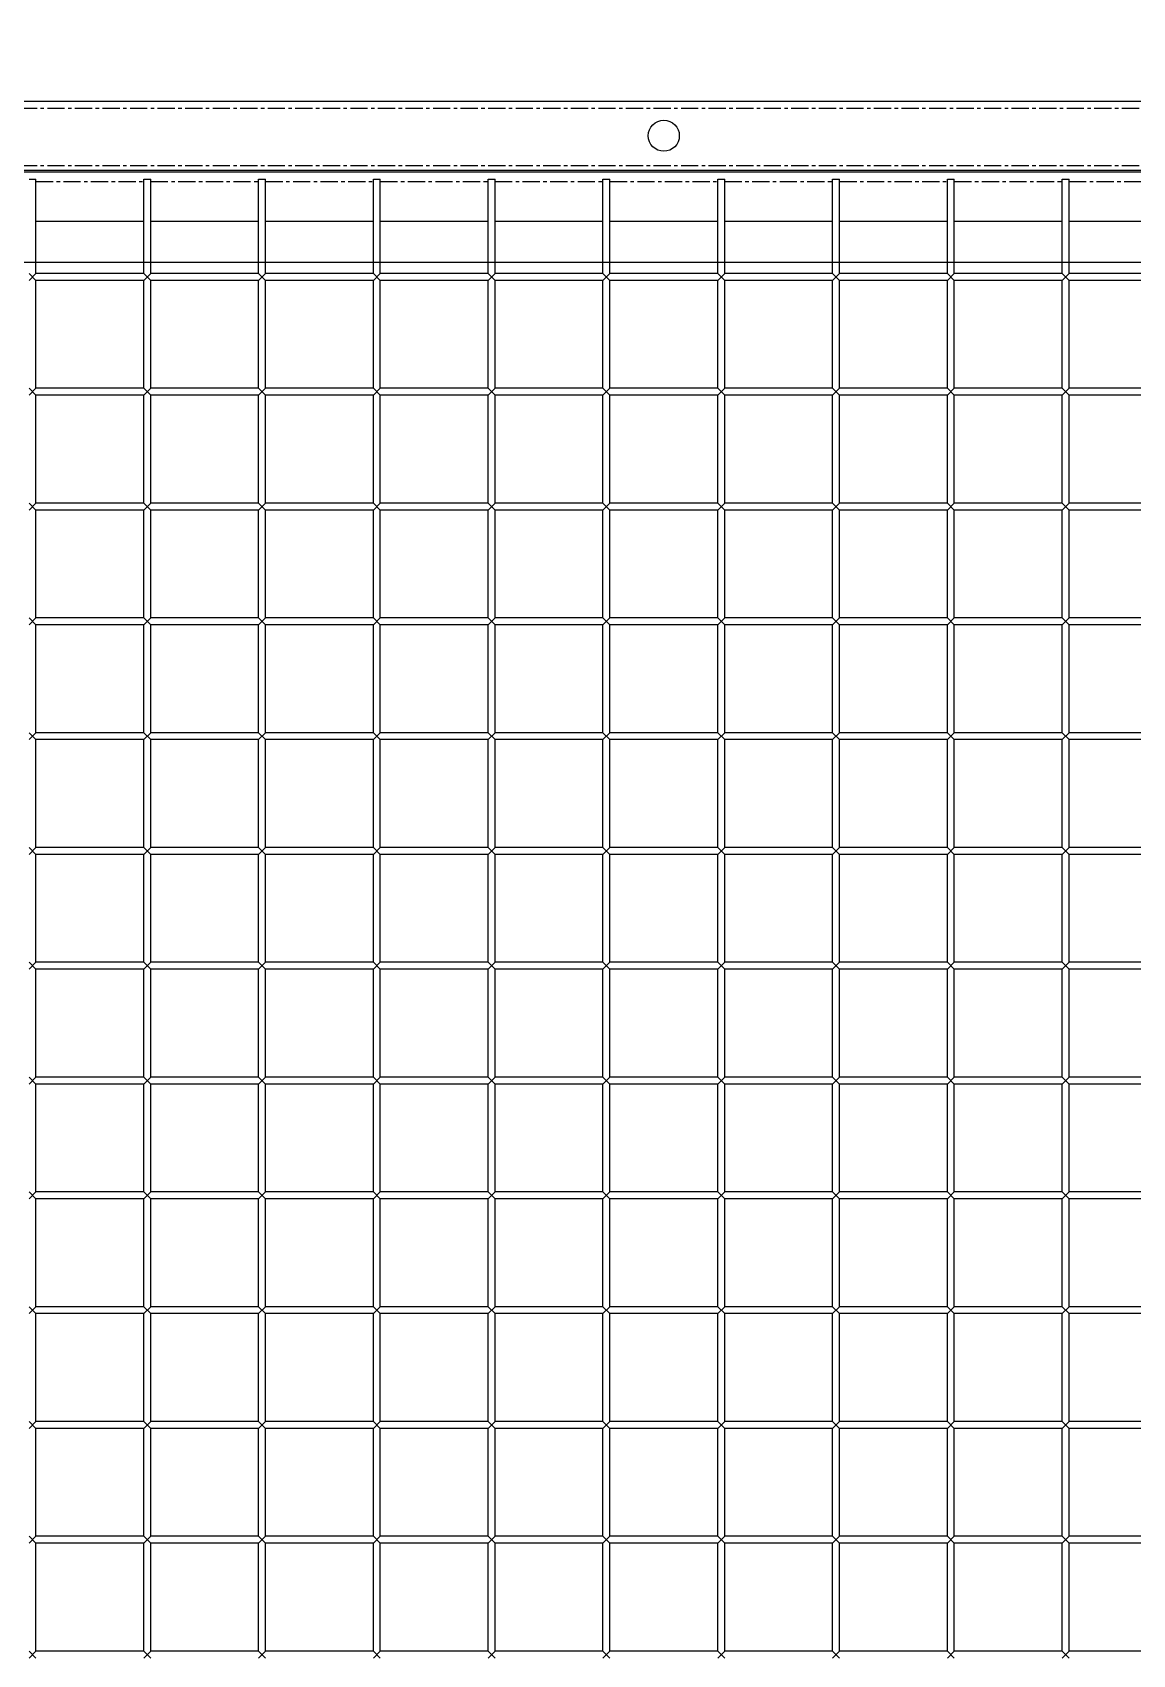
# Model space of a CAD drawing. Header units: millimetres. Extents: x -198529 to 244266, y -64 to 158464.
# Drawn here: x -169381 to -168902, y 120891 to 121597 of the extents above; entities that cross this region are included whole.
import ezdxf

# ---------------------------------------------------------------- set-up
doc = ezdxf.new("R2010")
doc.units = ezdxf.units.MM
doc.linetypes.add('CENTER', pattern=[12, 7.5, -1.5, 1.5, -1.5])
doc.layers.add('0-DCC', color=30, linetype='Continuous')
doc.layers.add('0-DCC-STRUC', color=180, linetype='Continuous')

# ---------------------------------------------------------------- blocks, each defined once
blk = doc.blocks.new('DCC2850x2300(左)')
at = {"color": 0, "linetype": 'Continuous'}
for p, q in [((47991.5, -72178.48), (50640, -72178.48)), ((50640, -72209.38), (47993, -72209.38)), ((48463.5, -72212.38), (48466.5, -72212.38)), ((48466.5, -72253.48), (48466.5, -72212.38)), ((48513.5, -72253.48), (48513.5, -72212.38)), ((48513.5, -72212.38), (48516.5, -72212.38)), ((48516.5, -72253.48), (48516.5, -72212.38)), ((48563.5, -72253.48), (48563.5, -72212.38)), ((48563.5, -72212.38), (48566.5, -72212.38)), ((48566.5, -72253.48), (48566.5, -72212.38)), ((48613.5, -72253.48), (48613.5, -72212.38)), ((48613.5, -72212.38), (48616.5, -72212.38)), ((48616.5, -72253.48), (48616.5, -72212.38)), ((48663.5, -72253.48), (48663.5, -72212.38)), ((48663.5, -72212.38), (48666.5, -72212.38)), ((48666.5, -72253.48), (48666.5, -72212.38)), ((48713.5, -72253.48), (48713.5, -72212.38)), ((48713.5, -72212.38), (48716.5, -72212.38)), ((48716.5, -72253.48), (48716.5, -72212.38)), ((48763.5, -72253.48), (48763.5, -72212.38)), ((48763.5, -72212.38), (48766.5, -72212.38)), ((48766.5, -72253.48), (48766.5, -72212.38)), ((48813.5, -72253.48), (48813.5, -72212.38)), ((48813.5, -72212.38), (48816.5, -72212.38)), ((48816.5, -72253.48), (48816.5, -72212.38)), ((48863.5, -72253.48), (48863.5, -72212.38)), ((48863.5, -72212.38), (48866.5, -72212.38)), ((48866.5, -72253.48), (48866.5, -72212.38)), ((48913.5, -72253.48), (48913.5, -72212.38)), ((48913.5, -72212.38), (48916.5, -72212.38)), ((48916.5, -72253.48), (48916.5, -72212.38)), ((48513.5, -72230.88), (48466.5, -72230.88)), ((48563.5, -72230.88), (48516.5, -72230.88)), ((48613.5, -72230.88), (48566.5, -72230.88)), ((48663.5, -72230.88), (48616.5, -72230.88)), ((48713.5, -72230.88), (48666.5, -72230.88)), ((48763.5, -72230.88), (48716.5, -72230.88)), ((48813.5, -72230.88), (48766.5, -72230.88)), ((48863.5, -72230.88), (48816.5, -72230.88)), ((48913.5, -72230.88), (48866.5, -72230.88)), ((48963.5, -72230.88), (48916.5, -72230.88)), ((48463.5, -72256.48), (48466.5, -72253.48)), ((48466.5, -72256.48), (48463.5, -72253.48)), ((48513.5, -72253.48), (48466.5, -72253.48)), ((48513.5, -72256.48), (48516.5, -72253.48)), ((48516.5, -72256.48), (48513.5, -72253.48)), ((48563.5, -72253.48), (48516.5, -72253.48)), ((48563.5, -72256.48), (48566.5, -72253.48)), ((48566.5, -72256.48), (48563.5, -72253.48)), ((48613.5, -72253.48), (48566.5, -72253.48)), ((48613.5, -72256.48), (48616.5, -72253.48)), ((48616.5, -72256.48), (48613.5, -72253.48)), ((48663.5, -72253.48), (48616.5, -72253.48)), ((48663.5, -72256.48), (48666.5, -72253.48)), ((48666.5, -72256.48), (48663.5, -72253.48)), ((48713.5, -72253.48), (48666.5, -72253.48)), ((48713.5, -72256.48), (48716.5, -72253.48)), ((48716.5, -72256.48), (48713.5, -72253.48)), ((48763.5, -72253.48), (48716.5, -72253.48)), ((48763.5, -72256.48), (48766.5, -72253.48)), ((48766.5, -72256.48), (48763.5, -72253.48)), ((48813.5, -72253.48), (48766.5, -72253.48)), ((48813.5, -72256.48), (48816.5, -72253.48)), ((48816.5, -72256.48), (48813.5, -72253.48)), ((48863.5, -72253.48), (48816.5, -72253.48)), ((48863.5, -72256.48), (48866.5, -72253.48)), ((48866.5, -72256.48), (48863.5, -72253.48)), ((48913.5, -72253.48), (48866.5, -72253.48)), ((48913.5, -72256.48), (48916.5, -72253.48)), ((48916.5, -72256.48), (48913.5, -72253.48)), ((48963.5, -72253.48), (48916.5, -72253.48)), ((48466.5, -72303.48), (48466.5, -72256.48)), ((48513.5, -72256.48), (48466.5, -72256.48)), ((48513.5, -72303.48), (48513.5, -72256.48)), ((48516.5, -72303.48), (48516.5, -72256.48)), ((48563.5, -72256.48), (48516.5, -72256.48)), ((48563.5, -72303.48), (48563.5, -72256.48)), ((48566.5, -72303.48), (48566.5, -72256.48)), ((48613.5, -72256.48), (48566.5, -72256.48)), ((48613.5, -72303.48), (48613.5, -72256.48)), ((48616.5, -72303.48), (48616.5, -72256.48)), ((48663.5, -72256.48), (48616.5, -72256.48)), ((48663.5, -72303.48), (48663.5, -72256.48)), ((48666.5, -72303.48), (48666.5, -72256.48)), ((48713.5, -72256.48), (48666.5, -72256.48)), ((48713.5, -72303.48), (48713.5, -72256.48)), ((48716.5, -72303.48), (48716.5, -72256.48)), ((48763.5, -72256.48), (48716.5, -72256.48)), ((48763.5, -72303.48), (48763.5, -72256.48)), ((48766.5, -72303.48), (48766.5, -72256.48)), ((48813.5, -72256.48), (48766.5, -72256.48)), ((48813.5, -72303.48), (48813.5, -72256.48)), ((48816.5, -72303.48), (48816.5, -72256.48)), ((48863.5, -72256.48), (48816.5, -72256.48)), ((48863.5, -72303.48), (48863.5, -72256.48)), ((48866.5, -72303.48), (48866.5, -72256.48)), ((48913.5, -72256.48), (48866.5, -72256.48)), ((48913.5, -72303.48), (48913.5, -72256.48)), ((48916.5, -72303.48), (48916.5, -72256.48)), ((48963.5, -72256.48), (48916.5, -72256.48)), ((48463.5, -72306.48), (48466.5, -72303.48)), ((48466.5, -72306.48), (48463.5, -72303.48)), ((48513.5, -72303.48), (48466.5, -72303.48)), ((48466.5, -72353.48), (48466.5, -72306.48)), ((48513.5, -72306.48), (48466.5, -72306.48)), ((48513.5, -72306.48), (48516.5, -72303.48)), ((48516.5, -72306.48), (48513.5, -72303.48)), ((48513.5, -72353.48), (48513.5, -72306.48)), ((48563.5, -72303.48), (48516.5, -72303.48)), ((48516.5, -72353.48), (48516.5, -72306.48)), ((48563.5, -72306.48), (48516.5, -72306.48)), ((48563.5, -72306.48), (48566.5, -72303.48)), ((48566.5, -72306.48), (48563.5, -72303.48)), ((48563.5, -72353.48), (48563.5, -72306.48)), ((48613.5, -72303.48), (48566.5, -72303.48)), ((48566.5, -72353.48), (48566.5, -72306.48)), ((48613.5, -72306.48), (48566.5, -72306.48)), ((48613.5, -72306.48), (48616.5, -72303.48)), ((48616.5, -72306.48), (48613.5, -72303.48)), ((48613.5, -72353.48), (48613.5, -72306.48)), ((48663.5, -72303.48), (48616.5, -72303.48)), ((48616.5, -72353.48), (48616.5, -72306.48)), ((48663.5, -72306.48), (48616.5, -72306.48)), ((48663.5, -72306.48), (48666.5, -72303.48)), ((48666.5, -72306.48), (48663.5, -72303.48)), ((48663.5, -72353.48), (48663.5, -72306.48)), ((48713.5, -72303.48), (48666.5, -72303.48)), ((48666.5, -72353.48), (48666.5, -72306.48)), ((48713.5, -72306.48), (48666.5, -72306.48)), ((48713.5, -72306.48), (48716.5, -72303.48)), ((48716.5, -72306.48), (48713.5, -72303.48)), ((48713.5, -72353.48), (48713.5, -72306.48)), ((48763.5, -72303.48), (48716.5, -72303.48)), ((48716.5, -72353.48), (48716.5, -72306.48)), ((48763.5, -72306.48), (48716.5, -72306.48)), ((48763.5, -72306.48), (48766.5, -72303.48)), ((48766.5, -72306.48), (48763.5, -72303.48)), ((48763.5, -72353.48), (48763.5, -72306.48)), ((48813.5, -72303.48), (48766.5, -72303.48)), ((48766.5, -72353.48), (48766.5, -72306.48)), ((48813.5, -72306.48), (48766.5, -72306.48)), ((48813.5, -72306.48), (48816.5, -72303.48)), ((48816.5, -72306.48), (48813.5, -72303.48)), ((48813.5, -72353.48), (48813.5, -72306.48)), ((48863.5, -72303.48), (48816.5, -72303.48)), ((48816.5, -72353.48), (48816.5, -72306.48)), ((48863.5, -72306.48), (48816.5, -72306.48)), ((48863.5, -72306.48), (48866.5, -72303.48)), ((48866.5, -72306.48), (48863.5, -72303.48)), ((48863.5, -72353.48), (48863.5, -72306.48)), ((48913.5, -72303.48), (48866.5, -72303.48)), ((48866.5, -72353.48), (48866.5, -72306.48)), ((48913.5, -72306.48), (48866.5, -72306.48)), ((48913.5, -72306.48), (48916.5, -72303.48)), ((48916.5, -72306.48), (48913.5, -72303.48)), ((48913.5, -72353.48), (48913.5, -72306.48)), ((48963.5, -72303.48), (48916.5, -72303.48)), ((48916.5, -72353.48), (48916.5, -72306.48)), ((48963.5, -72306.48), (48916.5, -72306.48)), ((48463.5, -72356.48), (48466.5, -72353.48)), ((48466.5, -72356.48), (48463.5, -72353.48)), ((48513.5, -72353.48), (48466.5, -72353.48)), ((48466.5, -72403.48), (48466.5, -72356.48)), ((48513.5, -72356.48), (48466.5, -72356.48)), ((48513.5, -72356.48), (48516.5, -72353.48)), ((48516.5, -72356.48), (48513.5, -72353.48)), ((48513.5, -72403.48), (48513.5, -72356.48)), ((48563.5, -72353.48), (48516.5, -72353.48)), ((48516.5, -72403.48), (48516.5, -72356.48)), ((48563.5, -72356.48), (48516.5, -72356.48)), ((48563.5, -72356.48), (48566.5, -72353.48)), ((48566.5, -72356.48), (48563.5, -72353.48)), ((48563.5, -72403.48), (48563.5, -72356.48)), ((48613.5, -72353.48), (48566.5, -72353.48)), ((48566.5, -72403.48), (48566.5, -72356.48)), ((48613.5, -72356.48), (48566.5, -72356.48)), ((48613.5, -72356.48), (48616.5, -72353.48)), ((48616.5, -72356.48), (48613.5, -72353.48)), ((48613.5, -72403.48), (48613.5, -72356.48)), ((48663.5, -72353.48), (48616.5, -72353.48)), ((48616.5, -72403.48), (48616.5, -72356.48)), ((48663.5, -72356.48), (48616.5, -72356.48)), ((48663.5, -72356.48), (48666.5, -72353.48)), ((48666.5, -72356.48), (48663.5, -72353.48)), ((48663.5, -72403.48), (48663.5, -72356.48)), ((48713.5, -72353.48), (48666.5, -72353.48)), ((48666.5, -72403.48), (48666.5, -72356.48)), ((48713.5, -72356.48), (48666.5, -72356.48)), ((48713.5, -72356.48), (48716.5, -72353.48)), ((48716.5, -72356.48), (48713.5, -72353.48)), ((48713.5, -72403.48), (48713.5, -72356.48)), ((48763.5, -72353.48), (48716.5, -72353.48)), ((48716.5, -72403.48), (48716.5, -72356.48)), ((48763.5, -72356.48), (48716.5, -72356.48)), ((48763.5, -72356.48), (48766.5, -72353.48)), ((48766.5, -72356.48), (48763.5, -72353.48)), ((48763.5, -72403.48), (48763.5, -72356.48)), ((48813.5, -72353.48), (48766.5, -72353.48)), ((48766.5, -72403.48), (48766.5, -72356.48)), ((48813.5, -72356.48), (48766.5, -72356.48)), ((48813.5, -72356.48), (48816.5, -72353.48)), ((48816.5, -72356.48), (48813.5, -72353.48)), ((48813.5, -72403.48), (48813.5, -72356.48)), ((48863.5, -72353.48), (48816.5, -72353.48)), ((48816.5, -72403.48), (48816.5, -72356.48)), ((48863.5, -72356.48), (48816.5, -72356.48)), ((48863.5, -72356.48), (48866.5, -72353.48)), ((48866.5, -72356.48), (48863.5, -72353.48)), ((48863.5, -72403.48), (48863.5, -72356.48)), ((48913.5, -72353.48), (48866.5, -72353.48)), ((48866.5, -72403.48), (48866.5, -72356.48)), ((48913.5, -72356.48), (48866.5, -72356.48)), ((48913.5, -72356.48), (48916.5, -72353.48)), ((48916.5, -72356.48), (48913.5, -72353.48)), ((48913.5, -72403.48), (48913.5, -72356.48)), ((48963.5, -72353.48), (48916.5, -72353.48)), ((48916.5, -72403.48), (48916.5, -72356.48)), ((48963.5, -72356.48), (48916.5, -72356.48)), ((48463.5, -72406.48), (48466.5, -72403.48)), ((48466.5, -72406.48), (48463.5, -72403.48)), ((48513.5, -72403.48), (48466.5, -72403.48)), ((48466.5, -72453.48), (48466.5, -72406.48)), ((48513.5, -72406.48), (48466.5, -72406.48)), ((48513.5, -72406.48), (48516.5, -72403.48)), ((48516.5, -72406.48), (48513.5, -72403.48)), ((48513.5, -72453.48), (48513.5, -72406.48)), ((48563.5, -72403.48), (48516.5, -72403.48)), ((48516.5, -72453.48), (48516.5, -72406.48)), ((48563.5, -72406.48), (48516.5, -72406.48)), ((48563.5, -72406.48), (48566.5, -72403.48)), ((48566.5, -72406.48), (48563.5, -72403.48)), ((48563.5, -72453.48), (48563.5, -72406.48)), ((48613.5, -72403.48), (48566.5, -72403.48)), ((48566.5, -72453.48), (48566.5, -72406.48)), ((48613.5, -72406.48), (48566.5, -72406.48)), ((48613.5, -72406.48), (48616.5, -72403.48)), ((48616.5, -72406.48), (48613.5, -72403.48)), ((48613.5, -72453.48), (48613.5, -72406.48)), ((48663.5, -72403.48), (48616.5, -72403.48)), ((48616.5, -72453.48), (48616.5, -72406.48)), ((48663.5, -72406.48), (48616.5, -72406.48)), ((48663.5, -72406.48), (48666.5, -72403.48)), ((48666.5, -72406.48), (48663.5, -72403.48)), ((48663.5, -72453.48), (48663.5, -72406.48)), ((48713.5, -72403.48), (48666.5, -72403.48)), ((48666.5, -72453.48), (48666.5, -72406.48)), ((48713.5, -72406.48), (48666.5, -72406.48)), ((48713.5, -72406.48), (48716.5, -72403.48)), ((48716.5, -72406.48), (48713.5, -72403.48)), ((48713.5, -72453.48), (48713.5, -72406.48)), ((48763.5, -72403.48), (48716.5, -72403.48)), ((48716.5, -72453.48), (48716.5, -72406.48)), ((48763.5, -72406.48), (48716.5, -72406.48)), ((48763.5, -72406.48), (48766.5, -72403.48)), ((48766.5, -72406.48), (48763.5, -72403.48)), ((48763.5, -72453.48), (48763.5, -72406.48)), ((48813.5, -72403.48), (48766.5, -72403.48)), ((48766.5, -72453.48), (48766.5, -72406.48)), ((48813.5, -72406.48), (48766.5, -72406.48)), ((48813.5, -72406.48), (48816.5, -72403.48)), ((48816.5, -72406.48), (48813.5, -72403.48)), ((48813.5, -72453.48), (48813.5, -72406.48)), ((48863.5, -72403.48), (48816.5, -72403.48)), ((48816.5, -72453.48), (48816.5, -72406.48)), ((48863.5, -72406.48), (48816.5, -72406.48)), ((48863.5, -72406.48), (48866.5, -72403.48)), ((48866.5, -72406.48), (48863.5, -72403.48)), ((48863.5, -72453.48), (48863.5, -72406.48)), ((48913.5, -72403.48), (48866.5, -72403.48)), ((48866.5, -72453.48), (48866.5, -72406.48)), ((48913.5, -72406.48), (48866.5, -72406.48)), ((48913.5, -72406.48), (48916.5, -72403.48)), ((48916.5, -72406.48), (48913.5, -72403.48)), ((48913.5, -72453.48), (48913.5, -72406.48)), ((48963.5, -72403.48), (48916.5, -72403.48)), ((48916.5, -72453.48), (48916.5, -72406.48)), ((48963.5, -72406.48), (48916.5, -72406.48)), ((48463.5, -72456.48), (48466.5, -72453.48)), ((48466.5, -72456.48), (48463.5, -72453.48)), ((48513.5, -72453.48), (48466.5, -72453.48)), ((48466.5, -72503.48), (48466.5, -72456.48)), ((48513.5, -72456.48), (48466.5, -72456.48)), ((48513.5, -72456.48), (48516.5, -72453.48)), ((48516.5, -72456.48), (48513.5, -72453.48)), ((48513.5, -72503.48), (48513.5, -72456.48)), ((48563.5, -72453.48), (48516.5, -72453.48)), ((48516.5, -72503.48), (48516.5, -72456.48)), ((48563.5, -72456.48), (48516.5, -72456.48)), ((48563.5, -72456.48), (48566.5, -72453.48)), ((48566.5, -72456.48), (48563.5, -72453.48)), ((48563.5, -72503.48), (48563.5, -72456.48)), ((48613.5, -72453.48), (48566.5, -72453.48)), ((48566.5, -72503.48), (48566.5, -72456.48)), ((48613.5, -72456.48), (48566.5, -72456.48)), ((48613.5, -72456.48), (48616.5, -72453.48)), ((48616.5, -72456.48), (48613.5, -72453.48)), ((48613.5, -72503.48), (48613.5, -72456.48)), ((48663.5, -72453.48), (48616.5, -72453.48)), ((48616.5, -72503.48), (48616.5, -72456.48)), ((48663.5, -72456.48), (48616.5, -72456.48)), ((48663.5, -72456.48), (48666.5, -72453.48)), ((48666.5, -72456.48), (48663.5, -72453.48)), ((48663.5, -72503.48), (48663.5, -72456.48)), ((48713.5, -72453.48), (48666.5, -72453.48)), ((48666.5, -72503.48), (48666.5, -72456.48)), ((48713.5, -72456.48), (48666.5, -72456.48)), ((48713.5, -72456.48), (48716.5, -72453.48)), ((48716.5, -72456.48), (48713.5, -72453.48)), ((48713.5, -72503.48), (48713.5, -72456.48)), ((48763.5, -72453.48), (48716.5, -72453.48)), ((48716.5, -72503.48), (48716.5, -72456.48)), ((48763.5, -72456.48), (48716.5, -72456.48)), ((48763.5, -72456.48), (48766.5, -72453.48)), ((48766.5, -72456.48), (48763.5, -72453.48)), ((48763.5, -72503.48), (48763.5, -72456.48)), ((48813.5, -72453.48), (48766.5, -72453.48)), ((48766.5, -72503.48), (48766.5, -72456.48)), ((48813.5, -72456.48), (48766.5, -72456.48)), ((48813.5, -72456.48), (48816.5, -72453.48)), ((48816.5, -72456.48), (48813.5, -72453.48)), ((48813.5, -72503.48), (48813.5, -72456.48)), ((48863.5, -72453.48), (48816.5, -72453.48)), ((48816.5, -72503.48), (48816.5, -72456.48)), ((48863.5, -72456.48), (48816.5, -72456.48)), ((48863.5, -72456.48), (48866.5, -72453.48)), ((48866.5, -72456.48), (48863.5, -72453.48)), ((48863.5, -72503.48), (48863.5, -72456.48)), ((48913.5, -72453.48), (48866.5, -72453.48)), ((48866.5, -72503.48), (48866.5, -72456.48)), ((48913.5, -72456.48), (48866.5, -72456.48)), ((48913.5, -72456.48), (48916.5, -72453.48)), ((48916.5, -72456.48), (48913.5, -72453.48)), ((48913.5, -72503.48), (48913.5, -72456.48)), ((48963.5, -72453.48), (48916.5, -72453.48)), ((48916.5, -72503.48), (48916.5, -72456.48)), ((48963.5, -72456.48), (48916.5, -72456.48)), ((48463.5, -72506.48), (48466.5, -72503.48)), ((48466.5, -72506.48), (48463.5, -72503.48)), ((48513.5, -72503.48), (48466.5, -72503.48)), ((48466.5, -72553.48), (48466.5, -72506.48)), ((48513.5, -72506.48), (48466.5, -72506.48)), ((48513.5, -72506.48), (48516.5, -72503.48)), ((48516.5, -72506.48), (48513.5, -72503.48)), ((48513.5, -72553.48), (48513.5, -72506.48)), ((48563.5, -72503.48), (48516.5, -72503.48)), ((48516.5, -72553.48), (48516.5, -72506.48)), ((48563.5, -72506.48), (48516.5, -72506.48)), ((48563.5, -72506.48), (48566.5, -72503.48)), ((48566.5, -72506.48), (48563.5, -72503.48)), ((48563.5, -72553.48), (48563.5, -72506.48)), ((48613.5, -72503.48), (48566.5, -72503.48)), ((48566.5, -72553.48), (48566.5, -72506.48)), ((48613.5, -72506.48), (48566.5, -72506.48)), ((48613.5, -72506.48), (48616.5, -72503.48)), ((48616.5, -72506.48), (48613.5, -72503.48)), ((48613.5, -72553.48), (48613.5, -72506.48)), ((48663.5, -72503.48), (48616.5, -72503.48)), ((48616.5, -72553.48), (48616.5, -72506.48)), ((48663.5, -72506.48), (48616.5, -72506.48)), ((48663.5, -72506.48), (48666.5, -72503.48)), ((48666.5, -72506.48), (48663.5, -72503.48)), ((48663.5, -72553.48), (48663.5, -72506.48)), ((48713.5, -72503.48), (48666.5, -72503.48)), ((48666.5, -72553.48), (48666.5, -72506.48)), ((48713.5, -72506.48), (48666.5, -72506.48)), ((48713.5, -72506.48), (48716.5, -72503.48)), ((48716.5, -72506.48), (48713.5, -72503.48)), ((48713.5, -72553.48), (48713.5, -72506.48)), ((48763.5, -72503.48), (48716.5, -72503.48)), ((48716.5, -72553.48), (48716.5, -72506.48)), ((48763.5, -72506.48), (48716.5, -72506.48)), ((48763.5, -72506.48), (48766.5, -72503.48)), ((48766.5, -72506.48), (48763.5, -72503.48)), ((48763.5, -72553.48), (48763.5, -72506.48)), ((48813.5, -72503.48), (48766.5, -72503.48)), ((48766.5, -72553.48), (48766.5, -72506.48)), ((48813.5, -72506.48), (48766.5, -72506.48)), ((48813.5, -72506.48), (48816.5, -72503.48)), ((48816.5, -72506.48), (48813.5, -72503.48)), ((48813.5, -72553.48), (48813.5, -72506.48)), ((48863.5, -72503.48), (48816.5, -72503.48)), ((48816.5, -72553.48), (48816.5, -72506.48)), ((48863.5, -72506.48), (48816.5, -72506.48)), ((48863.5, -72506.48), (48866.5, -72503.48)), ((48866.5, -72506.48), (48863.5, -72503.48)), ((48863.5, -72553.48), (48863.5, -72506.48)), ((48913.5, -72503.48), (48866.5, -72503.48)), ((48866.5, -72553.48), (48866.5, -72506.48)), ((48913.5, -72506.48), (48866.5, -72506.48)), ((48913.5, -72506.48), (48916.5, -72503.48)), ((48916.5, -72506.48), (48913.5, -72503.48)), ((48913.5, -72553.48), (48913.5, -72506.48)), ((48963.5, -72503.48), (48916.5, -72503.48)), ((48916.5, -72553.48), (48916.5, -72506.48)), ((48963.5, -72506.48), (48916.5, -72506.48)), ((48463.5, -72556.48), (48466.5, -72553.48)), ((48466.5, -72556.48), (48463.5, -72553.48)), ((48513.5, -72553.48), (48466.5, -72553.48)), ((48466.5, -72603.48), (48466.5, -72556.48)), ((48513.5, -72556.48), (48466.5, -72556.48)), ((48513.5, -72556.48), (48516.5, -72553.48)), ((48516.5, -72556.48), (48513.5, -72553.48)), ((48513.5, -72603.48), (48513.5, -72556.48)), ((48563.5, -72553.48), (48516.5, -72553.48)), ((48516.5, -72603.48), (48516.5, -72556.48)), ((48563.5, -72556.48), (48516.5, -72556.48)), ((48563.5, -72556.48), (48566.5, -72553.48)), ((48566.5, -72556.48), (48563.5, -72553.48)), ((48563.5, -72603.48), (48563.5, -72556.48)), ((48613.5, -72553.48), (48566.5, -72553.48)), ((48566.5, -72603.48), (48566.5, -72556.48)), ((48613.5, -72556.48), (48566.5, -72556.48)), ((48613.5, -72556.48), (48616.5, -72553.48)), ((48616.5, -72556.48), (48613.5, -72553.48)), ((48613.5, -72603.48), (48613.5, -72556.48)), ((48663.5, -72553.48), (48616.5, -72553.48)), ((48616.5, -72603.48), (48616.5, -72556.48)), ((48663.5, -72556.48), (48616.5, -72556.48)), ((48663.5, -72556.48), (48666.5, -72553.48)), ((48666.5, -72556.48), (48663.5, -72553.48)), ((48663.5, -72603.48), (48663.5, -72556.48)), ((48713.5, -72553.48), (48666.5, -72553.48)), ((48666.5, -72603.48), (48666.5, -72556.48)), ((48713.5, -72556.48), (48666.5, -72556.48)), ((48713.5, -72556.48), (48716.5, -72553.48)), ((48716.5, -72556.48), (48713.5, -72553.48)), ((48713.5, -72603.48), (48713.5, -72556.48)), ((48763.5, -72553.48), (48716.5, -72553.48)), ((48716.5, -72603.48), (48716.5, -72556.48)), ((48763.5, -72556.48), (48716.5, -72556.48)), ((48763.5, -72556.48), (48766.5, -72553.48)), ((48766.5, -72556.48), (48763.5, -72553.48)), ((48763.5, -72603.48), (48763.5, -72556.48)), ((48813.5, -72553.48), (48766.5, -72553.48)), ((48766.5, -72603.48), (48766.5, -72556.48)), ((48813.5, -72556.48), (48766.5, -72556.48)), ((48813.5, -72556.48), (48816.5, -72553.48)), ((48816.5, -72556.48), (48813.5, -72553.48)), ((48813.5, -72603.48), (48813.5, -72556.48)), ((48863.5, -72553.48), (48816.5, -72553.48)), ((48816.5, -72603.48), (48816.5, -72556.48)), ((48863.5, -72556.48), (48816.5, -72556.48)), ((48863.5, -72556.48), (48866.5, -72553.48)), ((48866.5, -72556.48), (48863.5, -72553.48)), ((48863.5, -72603.48), (48863.5, -72556.48)), ((48913.5, -72553.48), (48866.5, -72553.48)), ((48866.5, -72603.48), (48866.5, -72556.48)), ((48913.5, -72556.48), (48866.5, -72556.48)), ((48913.5, -72556.48), (48916.5, -72553.48)), ((48916.5, -72556.48), (48913.5, -72553.48)), ((48913.5, -72603.48), (48913.5, -72556.48)), ((48963.5, -72553.48), (48916.5, -72553.48)), ((48916.5, -72603.48), (48916.5, -72556.48)), ((48963.5, -72556.48), (48916.5, -72556.48)), ((48463.5, -72606.48), (48466.5, -72603.48)), ((48466.5, -72606.48), (48463.5, -72603.48)), ((48513.5, -72603.48), (48466.5, -72603.48)), ((48466.5, -72653.48), (48466.5, -72606.48)), ((48513.5, -72606.48), (48466.5, -72606.48)), ((48513.5, -72606.48), (48516.5, -72603.48)), ((48516.5, -72606.48), (48513.5, -72603.48)), ((48513.5, -72653.48), (48513.5, -72606.48)), ((48563.5, -72603.48), (48516.5, -72603.48)), ((48516.5, -72653.48), (48516.5, -72606.48)), ((48563.5, -72606.48), (48516.5, -72606.48)), ((48563.5, -72606.48), (48566.5, -72603.48)), ((48566.5, -72606.48), (48563.5, -72603.48)), ((48563.5, -72653.48), (48563.5, -72606.48)), ((48613.5, -72603.48), (48566.5, -72603.48)), ((48566.5, -72653.48), (48566.5, -72606.48)), ((48613.5, -72606.48), (48566.5, -72606.48)), ((48613.5, -72606.48), (48616.5, -72603.48)), ((48616.5, -72606.48), (48613.5, -72603.48)), ((48613.5, -72653.48), (48613.5, -72606.48)), ((48663.5, -72603.48), (48616.5, -72603.48)), ((48616.5, -72653.48), (48616.5, -72606.48)), ((48663.5, -72606.48), (48616.5, -72606.48)), ((48663.5, -72606.48), (48666.5, -72603.48)), ((48666.5, -72606.48), (48663.5, -72603.48)), ((48663.5, -72653.48), (48663.5, -72606.48)), ((48713.5, -72603.48), (48666.5, -72603.48)), ((48666.5, -72653.48), (48666.5, -72606.48)), ((48713.5, -72606.48), (48666.5, -72606.48)), ((48713.5, -72606.48), (48716.5, -72603.48)), ((48716.5, -72606.48), (48713.5, -72603.48)), ((48713.5, -72653.48), (48713.5, -72606.48)), ((48763.5, -72603.48), (48716.5, -72603.48)), ((48716.5, -72653.48), (48716.5, -72606.48)), ((48763.5, -72606.48), (48716.5, -72606.48)), ((48763.5, -72606.48), (48766.5, -72603.48)), ((48766.5, -72606.48), (48763.5, -72603.48)), ((48763.5, -72653.48), (48763.5, -72606.48)), ((48813.5, -72603.48), (48766.5, -72603.48)), ((48766.5, -72653.48), (48766.5, -72606.48)), ((48813.5, -72606.48), (48766.5, -72606.48)), ((48813.5, -72606.48), (48816.5, -72603.48)), ((48816.5, -72606.48), (48813.5, -72603.48)), ((48813.5, -72653.48), (48813.5, -72606.48)), ((48863.5, -72603.48), (48816.5, -72603.48)), ((48816.5, -72653.48), (48816.5, -72606.48)), ((48863.5, -72606.48), (48816.5, -72606.48)), ((48863.5, -72606.48), (48866.5, -72603.48)), ((48866.5, -72606.48), (48863.5, -72603.48)), ((48863.5, -72653.48), (48863.5, -72606.48)), ((48913.5, -72603.48), (48866.5, -72603.48)), ((48866.5, -72653.48), (48866.5, -72606.48)), ((48913.5, -72606.48), (48866.5, -72606.48)), ((48913.5, -72606.48), (48916.5, -72603.48)), ((48916.5, -72606.48), (48913.5, -72603.48)), ((48913.5, -72653.48), (48913.5, -72606.48)), ((48963.5, -72603.48), (48916.5, -72603.48)), ((48916.5, -72653.48), (48916.5, -72606.48)), ((48963.5, -72606.48), (48916.5, -72606.48)), ((48463.5, -72656.48), (48466.5, -72653.48)), ((48466.5, -72656.48), (48463.5, -72653.48)), ((48513.5, -72653.48), (48466.5, -72653.48)), ((48513.5, -72656.48), (48516.5, -72653.48)), ((48516.5, -72656.48), (48513.5, -72653.48)), ((48563.5, -72653.48), (48516.5, -72653.48)), ((48563.5, -72656.48), (48566.5, -72653.48)), ((48566.5, -72656.48), (48563.5, -72653.48)), ((48613.5, -72653.48), (48566.5, -72653.48)), ((48613.5, -72656.48), (48616.5, -72653.48)), ((48616.5, -72656.48), (48613.5, -72653.48)), ((48663.5, -72653.48), (48616.5, -72653.48)), ((48663.5, -72656.48), (48666.5, -72653.48)), ((48666.5, -72656.48), (48663.5, -72653.48)), ((48713.5, -72653.48), (48666.5, -72653.48)), ((48713.5, -72656.48), (48716.5, -72653.48)), ((48716.5, -72656.48), (48713.5, -72653.48)), ((48763.5, -72653.48), (48716.5, -72653.48)), ((48763.5, -72656.48), (48766.5, -72653.48)), ((48766.5, -72656.48), (48763.5, -72653.48)), ((48813.5, -72653.48), (48766.5, -72653.48)), ((48813.5, -72656.48), (48816.5, -72653.48)), ((48816.5, -72656.48), (48813.5, -72653.48)), ((48863.5, -72653.48), (48816.5, -72653.48)), ((48863.5, -72656.48), (48866.5, -72653.48)), ((48866.5, -72656.48), (48863.5, -72653.48)), ((48913.5, -72653.48), (48866.5, -72653.48)), ((48913.5, -72656.48), (48916.5, -72653.48)), ((48916.5, -72656.48), (48913.5, -72653.48)), ((48963.5, -72653.48), (48916.5, -72653.48)), ((48466.5, -72703.48), (48466.5, -72656.48)), ((48513.5, -72656.48), (48466.5, -72656.48)), ((48513.5, -72703.48), (48513.5, -72656.48)), ((48516.5, -72703.48), (48516.5, -72656.48)), ((48563.5, -72656.48), (48516.5, -72656.48)), ((48563.5, -72703.48), (48563.5, -72656.48)), ((48566.5, -72703.48), (48566.5, -72656.48)), ((48613.5, -72656.48), (48566.5, -72656.48)), ((48613.5, -72703.48), (48613.5, -72656.48)), ((48616.5, -72703.48), (48616.5, -72656.48)), ((48663.5, -72656.48), (48616.5, -72656.48)), ((48663.5, -72703.48), (48663.5, -72656.48)), ((48666.5, -72703.48), (48666.5, -72656.48)), ((48713.5, -72656.48), (48666.5, -72656.48)), ((48713.5, -72703.48), (48713.5, -72656.48)), ((48716.5, -72703.48), (48716.5, -72656.48)), ((48763.5, -72656.48), (48716.5, -72656.48)), ((48763.5, -72703.48), (48763.5, -72656.48)), ((48766.5, -72703.48), (48766.5, -72656.48)), ((48813.5, -72656.48), (48766.5, -72656.48)), ((48813.5, -72703.48), (48813.5, -72656.48)), ((48816.5, -72703.48), (48816.5, -72656.48)), ((48863.5, -72656.48), (48816.5, -72656.48)), ((48863.5, -72703.48), (48863.5, -72656.48)), ((48866.5, -72703.48), (48866.5, -72656.48)), ((48913.5, -72656.48), (48866.5, -72656.48)), ((48913.5, -72703.48), (48913.5, -72656.48)), ((48916.5, -72703.48), (48916.5, -72656.48)), ((48963.5, -72656.48), (48916.5, -72656.48)), ((48463.5, -72706.48), (48466.5, -72703.48)), ((48466.5, -72706.48), (48463.5, -72703.48)), ((48513.5, -72703.48), (48466.5, -72703.48)), ((48513.5, -72706.48), (48516.5, -72703.48)), ((48516.5, -72706.48), (48513.5, -72703.48)), ((48563.5, -72703.48), (48516.5, -72703.48)), ((48563.5, -72706.48), (48566.5, -72703.48)), ((48566.5, -72706.48), (48563.5, -72703.48)), ((48613.5, -72703.48), (48566.5, -72703.48)), ((48613.5, -72706.48), (48616.5, -72703.48)), ((48616.5, -72706.48), (48613.5, -72703.48)), ((48663.5, -72703.48), (48616.5, -72703.48)), ((48663.5, -72706.48), (48666.5, -72703.48)), ((48666.5, -72706.48), (48663.5, -72703.48)), ((48713.5, -72703.48), (48666.5, -72703.48)), ((48713.5, -72706.48), (48716.5, -72703.48)), ((48716.5, -72706.48), (48713.5, -72703.48)), ((48763.5, -72703.48), (48716.5, -72703.48)), ((48763.5, -72706.48), (48766.5, -72703.48)), ((48766.5, -72706.48), (48763.5, -72703.48)), ((48813.5, -72703.48), (48766.5, -72703.48)), ((48813.5, -72706.48), (48816.5, -72703.48)), ((48816.5, -72706.48), (48813.5, -72703.48)), ((48863.5, -72703.48), (48816.5, -72703.48)), ((48863.5, -72706.48), (48866.5, -72703.48)), ((48866.5, -72706.48), (48863.5, -72703.48)), ((48913.5, -72703.48), (48866.5, -72703.48)), ((48913.5, -72706.48), (48916.5, -72703.48)), ((48916.5, -72706.48), (48913.5, -72703.48)), ((48963.5, -72703.48), (48916.5, -72703.48)), ((48466.5, -72753.48), (48466.5, -72706.48)), ((48513.5, -72706.48), (48466.5, -72706.48)), ((48513.5, -72753.48), (48513.5, -72706.48)), ((48516.5, -72753.48), (48516.5, -72706.48)), ((48563.5, -72706.48), (48516.5, -72706.48)), ((48563.5, -72753.48), (48563.5, -72706.48)), ((48566.5, -72753.48), (48566.5, -72706.48)), ((48613.5, -72706.48), (48566.5, -72706.48)), ((48613.5, -72753.48), (48613.5, -72706.48)), ((48616.5, -72753.48), (48616.5, -72706.48)), ((48663.5, -72706.48), (48616.5, -72706.48)), ((48663.5, -72753.48), (48663.5, -72706.48)), ((48666.5, -72753.48), (48666.5, -72706.48)), ((48713.5, -72706.48), (48666.5, -72706.48)), ((48713.5, -72753.48), (48713.5, -72706.48)), ((48716.5, -72753.48), (48716.5, -72706.48)), ((48763.5, -72706.48), (48716.5, -72706.48)), ((48763.5, -72753.48), (48763.5, -72706.48)), ((48766.5, -72753.48), (48766.5, -72706.48)), ((48813.5, -72706.48), (48766.5, -72706.48)), ((48813.5, -72753.48), (48813.5, -72706.48)), ((48816.5, -72753.48), (48816.5, -72706.48)), ((48863.5, -72706.48), (48816.5, -72706.48)), ((48863.5, -72753.48), (48863.5, -72706.48)), ((48866.5, -72753.48), (48866.5, -72706.48)), ((48913.5, -72706.48), (48866.5, -72706.48)), ((48913.5, -72753.48), (48913.5, -72706.48)), ((48916.5, -72753.48), (48916.5, -72706.48)), ((48963.5, -72706.48), (48916.5, -72706.48)), ((48463.5, -72756.48), (48466.5, -72753.48)), ((48466.5, -72756.48), (48463.5, -72753.48)), ((48513.5, -72753.48), (48466.5, -72753.48)), ((48513.5, -72756.48), (48516.5, -72753.48)), ((48516.5, -72756.48), (48513.5, -72753.48)), ((48563.5, -72753.48), (48516.5, -72753.48)), ((48563.5, -72756.48), (48566.5, -72753.48)), ((48566.5, -72756.48), (48563.5, -72753.48)), ((48613.5, -72753.48), (48566.5, -72753.48)), ((48613.5, -72756.48), (48616.5, -72753.48)), ((48616.5, -72756.48), (48613.5, -72753.48)), ((48663.5, -72753.48), (48616.5, -72753.48)), ((48663.5, -72756.48), (48666.5, -72753.48)), ((48666.5, -72756.48), (48663.5, -72753.48)), ((48713.5, -72753.48), (48666.5, -72753.48)), ((48713.5, -72756.48), (48716.5, -72753.48)), ((48716.5, -72756.48), (48713.5, -72753.48)), ((48763.5, -72753.48), (48716.5, -72753.48)), ((48763.5, -72756.48), (48766.5, -72753.48)), ((48766.5, -72756.48), (48763.5, -72753.48)), ((48813.5, -72753.48), (48766.5, -72753.48)), ((48813.5, -72756.48), (48816.5, -72753.48)), ((48816.5, -72756.48), (48813.5, -72753.48)), ((48863.5, -72753.48), (48816.5, -72753.48)), ((48863.5, -72756.48), (48866.5, -72753.48)), ((48866.5, -72756.48), (48863.5, -72753.48)), ((48913.5, -72753.48), (48866.5, -72753.48)), ((48913.5, -72756.48), (48916.5, -72753.48)), ((48916.5, -72756.48), (48913.5, -72753.48)), ((48963.5, -72753.48), (48916.5, -72753.48)), ((48466.5, -72803.48), (48466.5, -72756.48)), ((48513.5, -72756.48), (48466.5, -72756.48)), ((48513.5, -72803.48), (48513.5, -72756.48)), ((48516.5, -72803.48), (48516.5, -72756.48)), ((48563.5, -72756.48), (48516.5, -72756.48)), ((48563.5, -72803.48), (48563.5, -72756.48)), ((48566.5, -72803.48), (48566.5, -72756.48)), ((48613.5, -72756.48), (48566.5, -72756.48)), ((48613.5, -72803.48), (48613.5, -72756.48)), ((48616.5, -72803.48), (48616.5, -72756.48)), ((48663.5, -72756.48), (48616.5, -72756.48)), ((48663.5, -72803.48), (48663.5, -72756.48)), ((48666.5, -72803.48), (48666.5, -72756.48)), ((48713.5, -72756.48), (48666.5, -72756.48)), ((48713.5, -72803.48), (48713.5, -72756.48)), ((48716.5, -72803.48), (48716.5, -72756.48)), ((48763.5, -72756.48), (48716.5, -72756.48)), ((48763.5, -72803.48), (48763.5, -72756.48)), ((48766.5, -72803.48), (48766.5, -72756.48)), ((48813.5, -72756.48), (48766.5, -72756.48)), ((48813.5, -72803.48), (48813.5, -72756.48)), ((48816.5, -72803.48), (48816.5, -72756.48)), ((48863.5, -72756.48), (48816.5, -72756.48)), ((48863.5, -72803.48), (48863.5, -72756.48)), ((48866.5, -72803.48), (48866.5, -72756.48)), ((48913.5, -72756.48), (48866.5, -72756.48)), ((48913.5, -72803.48), (48913.5, -72756.48)), ((48916.5, -72803.48), (48916.5, -72756.48)), ((48963.5, -72756.48), (48916.5, -72756.48)), ((48463.5, -72806.48), (48466.5, -72803.48)), ((48466.5, -72806.48), (48463.5, -72803.48)), ((48513.5, -72803.48), (48466.5, -72803.48)), ((48513.5, -72806.48), (48516.5, -72803.48)), ((48516.5, -72806.48), (48513.5, -72803.48)), ((48563.5, -72803.48), (48516.5, -72803.48)), ((48563.5, -72806.48), (48566.5, -72803.48)), ((48566.5, -72806.48), (48563.5, -72803.48)), ((48613.5, -72803.48), (48566.5, -72803.48)), ((48613.5, -72806.48), (48616.5, -72803.48)), ((48616.5, -72806.48), (48613.5, -72803.48)), ((48663.5, -72803.48), (48616.5, -72803.48)), ((48663.5, -72806.48), (48666.5, -72803.48)), ((48666.5, -72806.48), (48663.5, -72803.48)), ((48713.5, -72803.48), (48666.5, -72803.48)), ((48713.5, -72806.48), (48716.5, -72803.48)), ((48716.5, -72806.48), (48713.5, -72803.48)), ((48763.5, -72803.48), (48716.5, -72803.48)), ((48763.5, -72806.48), (48766.5, -72803.48)), ((48766.5, -72806.48), (48763.5, -72803.48)), ((48813.5, -72803.48), (48766.5, -72803.48)), ((48813.5, -72806.48), (48816.5, -72803.48)), ((48816.5, -72806.48), (48813.5, -72803.48)), ((48863.5, -72803.48), (48816.5, -72803.48)), ((48863.5, -72806.48), (48866.5, -72803.48)), ((48866.5, -72806.48), (48863.5, -72803.48)), ((48913.5, -72803.48), (48866.5, -72803.48)), ((48913.5, -72806.48), (48916.5, -72803.48)), ((48916.5, -72806.48), (48913.5, -72803.48)), ((48963.5, -72803.48), (48916.5, -72803.48)), ((48466.5, -72853.48), (48466.5, -72806.48)), ((48513.5, -72806.48), (48466.5, -72806.48)), ((48513.5, -72853.48), (48513.5, -72806.48)), ((48516.5, -72853.48), (48516.5, -72806.48)), ((48563.5, -72806.48), (48516.5, -72806.48)), ((48563.5, -72853.48), (48563.5, -72806.48)), ((48566.5, -72853.48), (48566.5, -72806.48)), ((48613.5, -72806.48), (48566.5, -72806.48)), ((48613.5, -72853.48), (48613.5, -72806.48)), ((48616.5, -72853.48), (48616.5, -72806.48)), ((48663.5, -72806.48), (48616.5, -72806.48)), ((48663.5, -72853.48), (48663.5, -72806.48)), ((48666.5, -72853.48), (48666.5, -72806.48)), ((48713.5, -72806.48), (48666.5, -72806.48)), ((48713.5, -72853.48), (48713.5, -72806.48)), ((48716.5, -72853.48), (48716.5, -72806.48)), ((48763.5, -72806.48), (48716.5, -72806.48)), ((48763.5, -72853.48), (48763.5, -72806.48)), ((48766.5, -72853.48), (48766.5, -72806.48)), ((48813.5, -72806.48), (48766.5, -72806.48)), ((48813.5, -72853.48), (48813.5, -72806.48)), ((48816.5, -72853.48), (48816.5, -72806.48)), ((48863.5, -72806.48), (48816.5, -72806.48)), ((48863.5, -72853.48), (48863.5, -72806.48)), ((48866.5, -72853.48), (48866.5, -72806.48)), ((48913.5, -72806.48), (48866.5, -72806.48)), ((48913.5, -72853.48), (48913.5, -72806.48)), ((48916.5, -72853.48), (48916.5, -72806.48)), ((48963.5, -72806.48), (48916.5, -72806.48)), ((48463.5, -72856.48), (48466.5, -72853.48)), ((48466.5, -72856.48), (48463.5, -72853.48)), ((48513.5, -72853.48), (48466.5, -72853.48)), ((48513.5, -72856.48), (48516.5, -72853.48)), ((48516.5, -72856.48), (48513.5, -72853.48)), ((48563.5, -72853.48), (48516.5, -72853.48)), ((48563.5, -72856.48), (48566.5, -72853.48)), ((48566.5, -72856.48), (48563.5, -72853.48)), ((48613.5, -72853.48), (48566.5, -72853.48)), ((48613.5, -72856.48), (48616.5, -72853.48)), ((48616.5, -72856.48), (48613.5, -72853.48)), ((48663.5, -72853.48), (48616.5, -72853.48)), ((48663.5, -72856.48), (48666.5, -72853.48)), ((48666.5, -72856.48), (48663.5, -72853.48)), ((48713.5, -72853.48), (48666.5, -72853.48)), ((48713.5, -72856.48), (48716.5, -72853.48)), ((48716.5, -72856.48), (48713.5, -72853.48)), ((48763.5, -72853.48), (48716.5, -72853.48)), ((48763.5, -72856.48), (48766.5, -72853.48)), ((48766.5, -72856.48), (48763.5, -72853.48)), ((48813.5, -72853.48), (48766.5, -72853.48)), ((48813.5, -72856.48), (48816.5, -72853.48)), ((48816.5, -72856.48), (48813.5, -72853.48)), ((48863.5, -72853.48), (48816.5, -72853.48)), ((48863.5, -72856.48), (48866.5, -72853.48)), ((48866.5, -72856.48), (48863.5, -72853.48)), ((48913.5, -72853.48), (48866.5, -72853.48)), ((48913.5, -72856.48), (48916.5, -72853.48)), ((48916.5, -72856.48), (48913.5, -72853.48)), ((48963.5, -72853.48), (48916.5, -72853.48))]:
    blk.add_line(p, q, dxfattribs=at)
at = {"color": 0, "linetype": 'CENTER'}
for p, q in [((47991.5, -72181.48), (50640, -72181.48)), ((47991.5, -72206.38), (50640, -72206.38)), ((48466.5, -72213.38), (48513.5, -72213.38)), ((48516.5, -72213.38), (48563.5, -72213.38)), ((48566.5, -72213.38), (48613.5, -72213.38)), ((48616.5, -72213.38), (48663.5, -72213.38)), ((48666.5, -72213.38), (48713.5, -72213.38)), ((48716.5, -72213.38), (48763.5, -72213.38)), ((48766.5, -72213.38), (48813.5, -72213.38)), ((48816.5, -72213.38), (48863.5, -72213.38)), ((48866.5, -72213.38), (48913.5, -72213.38)), ((48916.5, -72213.38), (48963.5, -72213.38))]:
    blk.add_line(p, q, dxfattribs=at)
at = {"color": 0, "linetype": 'Continuous'}
blk.add_circle((48740, -72193.48), 6.75, dxfattribs=at)

msp = doc.modelspace()

# ---------------------------------------------------------------- linework, layer by layer
at = {"layer": '0-DCC-STRUC'}
for points in [[(-173070.77, 121497.01), (-167070.04, 121496.97), (-167070.04, 121696.97), (-173070.77, 121697.01)], [(-173070.77, 121537.01), (-167070.04, 121536.97), (-167070.04, 121656.97), (-173070.77, 121657.01)]]:
    msp.add_lwpolyline(points, close=True, dxfattribs=at)

# ---------------------------------------------------------------- block references
at = {"layer": '0-DCC'}
msp.add_blockref('DCC2850x2300(左)', (-217846, 193745.49), dxfattribs=at)

doc.saveas('drawing.dxf')
